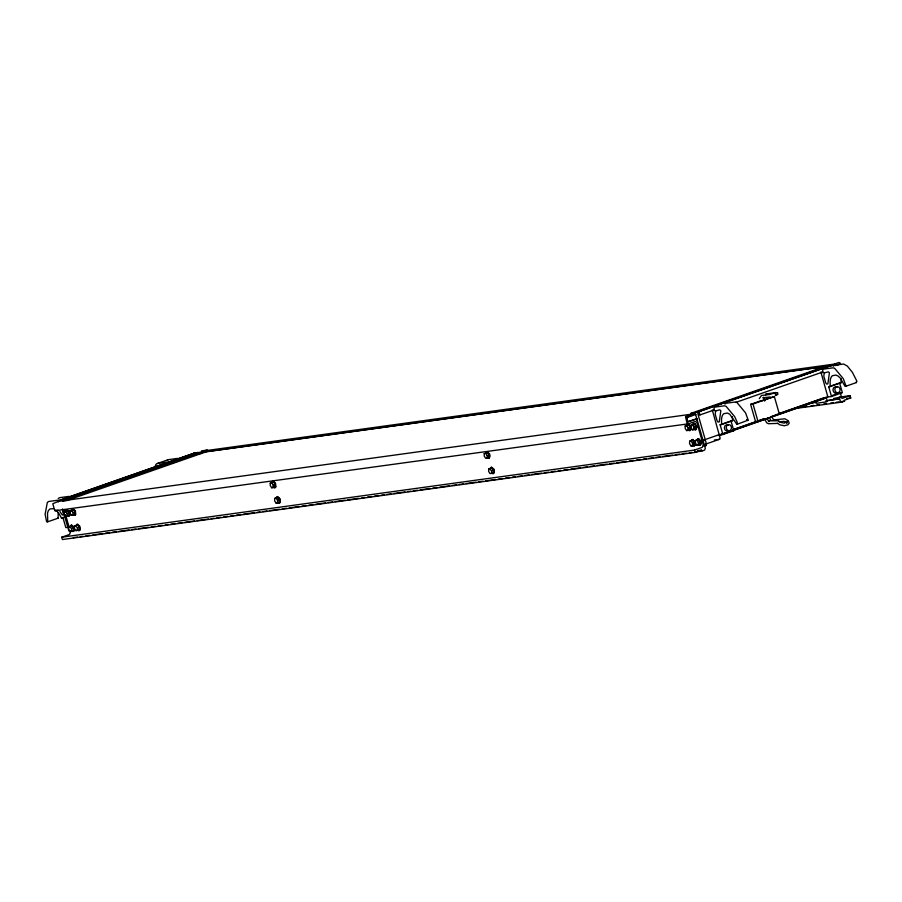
<?xml version="1.0" encoding="UTF-8"?>
<svg xmlns="http://www.w3.org/2000/svg" width="902" height="902" viewBox="0 0 902 902"><rect width="100%" height="100%" fill="white"/><g stroke="black" fill="none" stroke-linecap="round" stroke-linejoin="round"><path stroke-width="1.35" d="M64.313 511.49L64.234 513.892L65.632 516.079L67.12 515.876L69.127 515.166L69.217 512.764L67.808 510.566L64.313 511.49L67.808 510.566M67.12 515.876L67.199 513.475L65.801 511.276M68.71 526.813L68.631 529.215L70.029 531.413L71.517 531.21L73.524 530.5L73.603 528.098L72.205 525.9L68.71 526.813L72.205 525.9M70.153 510.679L70.074 513.08L71.472 515.279L72.961 515.076L74.967 514.365L75.046 511.964L73.648 509.765L70.153 510.679L73.648 509.765M71.517 531.21L71.596 528.809L70.198 526.61M72.961 515.076L73.039 512.674L71.641 510.476M74.55 526.013L74.471 528.414L75.869 530.613L77.346 530.41L79.365 529.699L79.444 527.298L78.046 525.099L74.55 526.013L78.046 525.099M77.346 530.41L77.437 528.008L76.027 525.81M270.318 483.122L270.239 485.524L271.637 487.723L273.114 487.52L275.133 486.809L275.211 484.408L273.813 482.209L270.318 483.122L273.813 482.209M273.114 487.52L273.205 485.118L271.806 482.92M274.715 498.456L274.636 500.858L276.035 503.057L277.512 502.854L279.53 502.143L279.609 499.742L278.211 497.543L274.715 498.456L278.211 497.543M277.512 502.854L277.602 500.452L276.192 498.254M484.306 453.661L484.227 456.062L485.626 458.25L487.114 458.047L489.132 457.337L489.211 454.935L487.813 452.736L484.306 453.661L487.813 452.736M487.114 458.047L487.193 455.645L485.795 453.447M488.704 468.984L488.625 471.385L490.023 473.584L491.511 473.381L493.518 472.671L493.608 470.269L492.21 468.07L488.704 468.984L492.21 468.07M491.511 473.381L491.59 470.979L490.192 468.781M685.249 425.969L685.17 428.371L686.569 430.57L688.057 430.367L690.064 429.656L690.154 427.255L688.756 425.056L685.249 425.969L688.756 425.056M688.057 430.367L688.136 427.965L686.738 425.767M689.647 441.303L689.568 443.705L690.966 445.904L692.454 445.701L694.461 444.979L694.551 442.578L693.142 440.39L689.647 441.303L693.142 440.39M691.09 425.169L691.011 427.571L692.409 429.769L693.897 429.566L695.904 428.845L695.994 426.443L694.585 424.244L691.09 425.169L694.585 424.244M692.454 445.701L692.533 443.299L691.135 441.101M693.897 429.566L693.976 427.165L692.578 424.966M695.487 440.503L695.408 442.905L696.806 445.103L698.295 444.889L700.302 444.179L700.392 441.777L698.982 439.578L695.487 440.503L698.982 439.578M698.295 444.889L698.373 442.487L696.975 440.3M70.525 532.079L69.51 534.48L61.708 537.209L62.385 539.543L695.126 452.409L701.564 450.154L701.835 451.079L704.552 450.132L705.319 448.328L704.654 446.005L706.198 445.464L705.804 444.066M58.247 500.734L195.17 452.815L201.507 452.15L201.834 453.311L199.071 453.683M60.197 500.024L62.52 499.866L197.515 452.488M60.186 500.193L195.17 452.815M65.745 512.246L66.816 509.799L69.15 511.772L69.533 515.448L68.653 516.203L67.424 515.741M66.128 512.111L67.199 509.664L69.533 511.637L69.916 515.313L69.037 516.068L67.808 515.606M70.142 527.58L71.213 525.122L73.547 527.106L73.919 530.782L73.051 531.537L71.822 531.075M71.968 511.31L73.039 508.852L75.373 510.836L75.757 514.512L74.877 515.267L73.648 514.805M70.525 527.444L71.596 524.987L73.93 526.971L74.314 530.647L73.434 531.402L72.205 530.94M490.136 469.75L490.327 468.059L491.59 467.157L493.935 469.141L494.307 472.817L493.428 473.573L492.199 473.11M688.305 425.237L688.429 424.38M834.361 365.231L829.829 365.411L694.72 412.845L690.966 413.364L691.304 414.525L695.453 413.95L704.248 444.618L719.446 439.319A1.939 1.037 70.7 0 0 719.943 437.312L719.187 434.967L718.466 434.911M765.505 395.448L765.967 393.994L775.878 392.607L775.156 394.061M155.144 466.379L155.945 464.361L157.41 463.481L168.268 459.682L177.604 458.396L178.765 458.938M193.22 453.526L195.159 452.973M759.304 398.639L761.48 395.437L769.429 394.546L775.878 392.607M724.949 404.119L725.727 403.307L735.062 402.021L736.9 402.45L745.559 412.879L748.232 420.129L736.923 424.357L729.662 414.153L727.373 413.048L723.765 413.702A12.391 6.596 70.7 0 0 721.521 420.479L721.645 424.526L720.112 424.741L722.919 434.493L733.777 430.694L730.981 420.941L720.112 424.741M833.549 366.122L834.327 365.321M736.923 424.357L737.306 422.463L734.702 416.679L726.031 406.25L724.205 405.821L714.858 407.106L714.091 407.907L714.158 410.782L713.527 410.106M828.712 386.755L839.582 382.955L842.378 392.708L831.509 396.508L828.712 386.755L830.235 386.541L830.122 382.493A12.391 6.596 70.7 0 1 832.366 375.717L835.974 375.063L838.262 376.168L840.495 378.355L844.87 386.112L845.975 385.943L843.302 378.693L834.632 368.264L832.805 367.836L823.458 369.121L822.692 369.921L822.759 372.797L822.128 372.12M845.524 386.372L856.381 382.572L856.9 381.208L852.401 372.357L847.361 366.111L843.663 364.036L201.947 452.387L201.62 451.225L207.189 449.76M59.306 500.723L58.145 500.182L48.809 501.467L47.355 502.346L45.1 514.287L46.622 521.683L47.75 521.559L47.502 513.227L48.358 510.622L49.869 508.987L53.556 508.638M47.276 521.965L58.145 518.165L58.179 512.686M71.777 509.754L72.656 508.987L74.99 510.972L75.362 514.647L74.494 515.403L73.265 514.941M76.174 525.077L77.053 524.321L79.387 526.306L79.759 529.981L78.891 530.737L77.662 530.263M76.557 524.941L77.437 524.186L79.771 526.17L80.154 529.846L79.275 530.601L78.046 530.128M271.942 482.198L272.821 481.431L275.155 483.416L275.527 487.091L274.659 487.847L273.43 487.384M272.325 482.063L273.205 481.296L275.538 483.28L275.922 486.956L275.042 487.711L273.813 487.249M276.339 497.521L277.207 496.765L279.552 498.75L279.924 502.425L279.056 503.181L277.827 502.718M276.722 497.385L277.602 496.63L279.936 498.614L280.319 502.29L279.44 503.045M485.93 452.725L486.809 451.97L489.143 453.943L489.527 457.618L488.647 458.374L487.418 457.912M686.873 425.034L687.752 424.278L688.981 424.752L690.661 428.247L689.59 430.694L688.361 430.22M687.268 424.898L688.136 424.143L690.481 426.127L690.853 429.803L689.974 430.558L688.745 430.085M692.713 424.233L693.593 423.478L694.822 423.94L696.502 427.435L695.431 429.893L694.202 429.42M693.097 424.098L693.976 423.342L695.205 423.805L696.885 427.3L695.814 429.758L694.585 429.284M691.27 440.368L692.15 439.612L694.484 441.597L694.867 445.272L693.988 446.028L692.759 445.554M691.654 440.232L692.533 439.477L694.878 441.461L695.25 445.137L694.371 445.892L693.142 445.419M697.111 439.567L697.99 438.812L699.219 439.274L700.899 442.769L699.828 445.216L698.599 444.754M697.494 439.432L698.373 438.676L700.719 440.65L701.091 444.325L700.211 445.081L698.982 444.618M773.939 416.126L763.532 419.768M58.213 498.547L59.667 497.667L69.014 496.382L70.164 496.923M166.814 460.561L168.268 459.682M775.348 395.606L777.874 394.332L777.558 392.776L775.224 392.539M67.199 513.475L69.217 512.764M73.039 512.674L75.046 511.964M65.632 516.079L67.65 515.369M71.472 515.279L74.967 514.365M71.596 528.809L73.603 528.098M77.437 528.008L79.444 527.298M70.029 531.413L73.524 530.5M75.869 530.613L79.365 529.699M273.205 485.118L275.211 484.408M271.637 487.723L275.133 486.809M277.602 500.452L279.609 499.742M276.035 503.057L279.53 502.143M487.193 455.645L489.211 454.935M491.59 470.979L493.608 470.269M688.136 427.965L690.154 427.255M693.976 427.165L695.994 426.443M686.569 430.57L690.064 429.656M692.409 429.769L695.904 428.845M692.533 443.299L694.551 442.578M698.373 442.487L700.392 441.777M690.966 445.904L694.461 444.979M696.806 445.103L700.302 444.179M697.393 420.682L695.69 419.238L687.82 421.82L686.501 417.243L691.191 415.439L690.853 414.277L58.111 501.422L52.79 503.767L54.797 510.78L688.463 423.805L695.25 421.437L696.818 422.418L703.278 444.945L702.252 447.347L694.461 450.075L61.708 537.209M62.52 499.866L197.493 452.657M62.621 499.697L66.534 499.358L201.507 452.15M69.33 498.772L73.299 497.385M82.556 494.149L89.174 491.838M118.286 481.645L132.842 476.56M136.811 475.174L140.78 473.775M172.541 462.67L189.747 456.66M201.947 452.387L204.179 451.609M62.712 501.095L66.861 500.52L206.862 451.564L821.598 366.911M55.721 510.949L57.987 510.16M55.744 509.901A12.391 6.596 70.7 0 1 59.374 514.298L61.494 518.075L63.907 517.229M690.966 413.364L825.939 366.144L829.829 365.411M690.853 414.277L685.531 416.634L686.907 422.824L688.463 423.805M694.856 412.62L829.93 365.558M201.62 451.225L834.361 364.081L839.018 362.457L840.585 363.438M694.957 412.766L832.163 365.096M691.304 414.525L693.954 413.601M697.19 412.304L832.264 365.231M695.983 414.39L686.67 417.649L687.865 421.832L697.178 418.573M835.658 365.535L838.319 364.611L835.534 364.994M719.773 434.448L705.217 439.545L698.475 416.002L697.911 413.443L699.073 413.285L699.851 414.976L714.407 409.88M735.581 402.484L822.917 371.928M750.611 404.355L753.012 404.028L758.075 421.674L755.673 422.012L750.611 404.355L759.991 401.074M753.012 404.028L774.344 396.564L779.407 414.221M721.645 424.526L732.503 420.727L732.379 416.679M830.235 386.541L841.104 382.741L840.98 378.693M733.427 429.487L763.87 418.844M778.426 413.747L824.732 397.545M835.32 393.847L837.969 392.922M733.01 429.826L763.442 419.182M775.359 415.01L828.284 396.497M755.673 422.012L763.881 419.137M771.142 416.6L777.005 414.548M712.287 409.993L719.277 434.989L726.516 432.464M831.497 395.741L837.53 393.633M719.401 435.102L729.989 431.404M732.627 430.468L768.357 417.976M771.007 417.051L825.262 398.075M718.793 435.542L765.099 419.351M771.717 417.028L825.973 398.053M833.493 398.515L839.221 397.399M825.522 401.063L839.627 398.797L840.292 401.119L841.848 402.1L844.565 401.153L844.295 400.229L850.744 397.974L850.067 395.64L839.153 397.173M850.067 395.64L842.276 398.368L840.19 397.049M766.294 418.866L771.605 416.904M157.41 463.481L166.746 462.196L167.907 462.737M839.582 382.955L841.104 382.741M774.344 396.564L763.081 400.105M697.291 412.451L699.388 412.44L699.851 414.976M838.736 393.204L841.16 392.877M688.406 415.822L691.191 415.439M831.509 396.508L827.878 397.004L820.888 372.007M813.142 402.439L815.927 402.055M828.476 400.33L839.627 398.797M810.199 403.171L815.769 402.405M846.561 398.549L850.744 397.974M797.176 407.681L799.961 407.298M804.144 406.723L806.94 406.34M811.112 405.765L813.908 405.381M816.693 404.998L819.478 404.615M823.661 404.04L826.446 403.645M830.629 403.07L833.414 402.687M836.199 402.303L838.995 401.92M841.78 401.537L844.565 401.153M794.459 408.629L841.848 402.1M730.981 420.941L732.503 420.727M487.644 457.539L489.132 457.337M61.494 518.075L63.016 517.861L65.823 527.614L68.71 527.208M731.353 431.032L733.777 430.694M719.277 434.989L722.919 434.493M705.217 439.545L703.515 440.661L702.782 439.5M714.361 440.018L716.887 439.669M718.15 439.5L719.446 439.319M492.041 472.873L493.518 472.671M703.413 445.847L706.198 445.464M697.393 450.729L701.564 450.154M73.265 537.648L77.448 537.073M80.233 536.69L83.029 536.307M85.814 535.912L89.997 535.337M92.782 534.954L102.535 533.612M105.32 533.229L109.503 532.654M112.299 532.27L116.471 531.695M119.267 531.312L129.02 529.97M131.805 529.587L135.988 529.012M138.773 528.628L148.526 527.275M151.322 526.892L155.494 526.317M158.29 525.934L162.473 525.359M165.258 524.975L168.043 524.592M170.828 524.209L175.011 523.634M177.795 523.25L181.978 522.675M184.763 522.292L194.528 520.95M197.312 520.567L208.463 519.022M211.248 518.639L214.033 518.255M216.818 517.872L221.001 517.297M223.786 516.914L227.969 516.339M230.754 515.955L233.55 515.572M236.335 515.189L240.518 514.614M243.303 514.23L254.454 512.697M257.239 512.313L260.024 511.93M262.82 511.547L266.992 510.96M269.788 510.577L279.541 509.235M282.326 508.852L286.509 508.277M289.294 507.894L299.047 506.552M301.843 506.169L306.015 505.594M308.811 505.21L312.994 504.635M315.779 504.252L325.532 502.899M328.317 502.515L332.5 501.94M335.285 501.557L345.049 500.215M347.834 499.832L358.985 498.299M361.77 497.915L364.555 497.532M367.339 497.149L371.523 496.574M374.307 496.19L378.49 495.615M381.275 495.232L384.072 494.837M386.857 494.454L391.04 493.879M393.824 493.495L404.975 491.962M407.76 491.579L410.545 491.195M413.341 490.812L417.513 490.237M420.309 489.854L430.062 488.512M432.847 488.129L437.03 487.554M439.815 487.17L449.568 485.817M452.364 485.434L456.536 484.859M459.332 484.475L463.515 483.9M466.3 483.517L476.053 482.175M478.838 481.792L483.021 481.217M485.806 480.834L495.57 479.492M498.355 479.109L502.538 478.522M505.323 478.139L509.506 477.564M512.291 477.181L515.076 476.797M517.861 476.414L522.044 475.839M524.829 475.455L529.012 474.88M531.797 474.497L541.561 473.155M544.346 472.772L548.529 472.197M551.314 471.814L555.497 471.239M558.282 470.855L561.067 470.472M563.863 470.077L568.034 469.502M570.831 469.119L580.584 467.777M583.368 467.394L587.552 466.819M590.336 466.435L594.519 465.86M597.304 465.477L607.057 464.135M609.853 463.752L614.037 463.177M616.821 462.794L626.574 461.441M629.359 461.057L633.542 460.482M636.327 460.099L640.51 459.524M643.295 459.141L646.091 458.757M648.876 458.374L653.059 457.799M655.844 457.415L660.027 456.84M662.812 456.457L672.565 455.115M675.35 454.732L679.533 454.157M682.318 453.762L686.501 453.187M689.297 452.804L692.082 452.421M694.867 452.037L701.835 451.079M728.376 430.75L730.169 430.513L731.364 428.957L731.398 426.804L730.259 425.079L728.466 424.56L726.865 425.518L726.211 427.492L726.809 429.555L728.376 430.75L726.505 431.009L724.937 429.814L724.351 427.74L725.005 425.778L726.595 424.819L728.388 425.327M762.664 397.816L770.285 396.948M778.956 421.888L784.109 421.324L787.187 423.004L786.194 422.17L786.533 422.711L787.378 421.516L784.334 423.117L780.895 422.44L778.437 420.806L768.357 420.783L768.944 421.629L767.681 419.486M777.445 423.41L768.403 423.714L766.79 422.88L765.324 420.4M824.71 398.425L826.232 397.523L826.999 399.868A1.939 1.037 70.7 0 1 826.491 401.875L816.366 403.273L814.585 401.638M760.014 401.379L766.542 399.248M776.701 392.686L777.558 392.776M775.754 395.065L776.385 395.121M765.967 393.994L767.275 394.174M836.988 387.341L835.196 386.834L833.606 387.792L832.952 389.754L833.538 391.818L835.105 393.013L838.77 392.528L839.965 390.972L839.999 388.818L838.86 387.082L837.067 386.575L835.466 387.533L834.812 389.495L835.41 391.569L836.966 392.765M487.193 451.834L489.538 453.807L490.102 455.792L489.031 458.239L487.813 457.776M491.207 467.292L493.541 469.277L494.116 471.261L493.044 473.708L491.815 473.246M855.727 382.313L856.381 382.572M747.781 420.558L746.552 419.475M57.491 517.895L58.145 518.165M68.8 527.456L67.977 527.614L68.563 529.981A1.939 1.037 70.7 0 0 70.142 531.695M777.389 423.196L779.858 424.831L784.402 425.744L787.784 424.853L789.216 423.252L788.325 420.715L784.808 418.787L773.273 420.028L774.559 419.926L772.597 418.584M770.962 420.512L769.553 418.122M839.672 364.013L834.7 365.242L834.361 364.081M59.859 511.434L62.249 514.997L63.478 514.828L62.497 509.45M702.805 439.556L703.707 440.751L705.229 439.849L705.984 442.205A1.939 1.037 70.7 0 1 705.477 444.201M840.371 392.945L840.957 394.986A1.939 1.037 70.7 0 1 840.45 396.993M837.665 397.94L838.071 399.338M694.461 450.075L695.126 452.409M66.534 499.358L66.861 500.52M64.076 509.562L64.831 512.212M65.587 514.862L69.014 526.779M62.554 509.01L67.808 527.332M58.111 501.422L58.28 501.997M763.566 397.184L764.693 401.108M715.681 410.895L715.196 414.176L717.101 420.806L718.015 422.057L719.255 421.888L720.833 410.737L719.785 409.812L715.681 410.895M824.281 372.909L823.797 376.19L825.702 382.82L826.615 384.072L827.856 383.902L829.423 372.752L828.386 371.827L824.281 372.909"/></g></svg>
